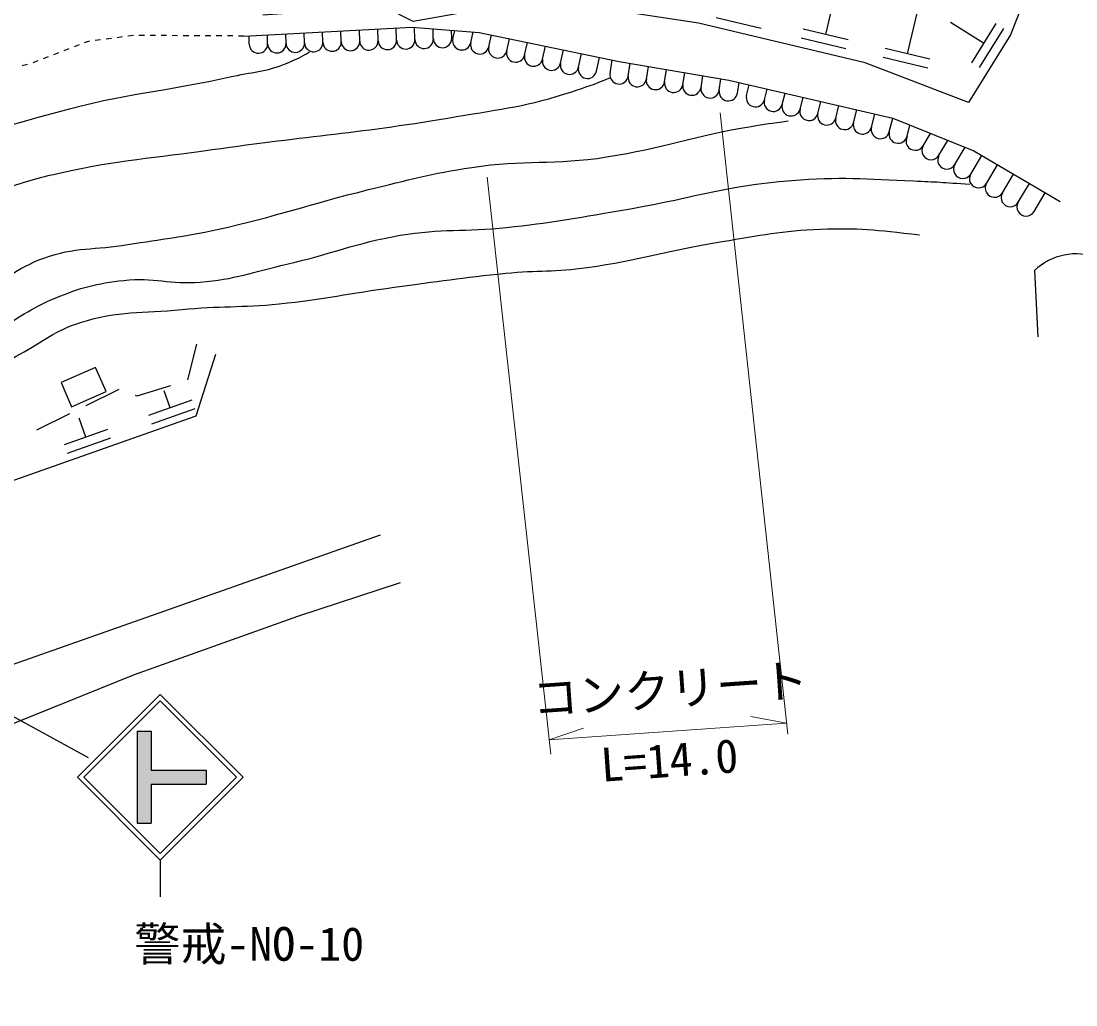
# Model space of a CAD drawing. Units: millimetres, scale not verified. Extents: x 40000 to 680000, y 20000 to 522488.
# Drawn here: x 166132 to 223410, y 225454 to 278893 of the extents above; entities that cross this region are included whole.
import ezdxf
from ezdxf.enums import TextEntityAlignment as Align

# ---------------------------------------------------------------- set-up
doc = ezdxf.new("R2010")
doc.units = ezdxf.units.MM
doc.header["$LTSCALE"] = 1000
for name, color, linetype, lineweight in [('M-BGD', 7, 'Continuous', 25), ('M-STR-HTXT', 7, 'Continuous', 13), ('M-STR-STRC', 7, 'Continuous', 25)]:
    doc.layers.add(name, color=color, linetype=linetype, lineweight=lineweight)
doc.styles.add('ＭＳ ゴシック', font='')
doc.styles.get('ＭＳ ゴシック').set_extended_font_data('MS Gothic')

msp = doc.modelspace()

# ---------------------------------------------------------------- hatches: boundary and pattern name
at = {"layer": 'M-STR-STRC'}
msp.add_hatch(color=256, dxfattribs=at).paths.add_polyline_path([(172436, 240321), (173186, 240321), (173186, 238196), (176186, 238196), (176186, 237446), (173186, 237446), (173186, 235321), (172436, 235321)])

# ---------------------------------------------------------------- linework, layer by layer
at = {"layer": 'M-BGD'}
for p, q in [((209823, 278169), (210424, 280691)), ((214268, 277110), (214869, 279632)), ((206312, 278492), (203880, 279071)), ((184519, 277799), (184501, 278409)), ((185519, 277829), (185500, 278462)), ((186518, 277859), (186498, 278514)), ((187518, 277889), (187498, 278550)), ((188517, 277919), (188501, 278472)), ((189517, 277964), (189504, 278394)), ((189575, 277936), (189676, 278381)), ((211039, 277879), (208607, 278459)), ((218396, 277692), (216597, 278808)), ((219055, 278754), (217736, 276630)), ((219480, 278490), (218161, 276366)), ((170448, 277872), (170151, 277833)), ((171043, 277951), (170746, 277911)), ((171638, 278029), (171340, 277990)), ((172233, 278107), (171935, 278068)), ((172832, 278110), (172532, 278112)), ((173432, 278107), (173132, 278108)), ((174032, 278104), (173732, 278105)), ((174632, 278100), (174332, 278102)), ((175232, 278097), (174932, 278099)), ((175832, 278094), (175532, 278095)), ((176432, 278091), (176132, 278092)), ((177032, 278087), (176732, 278089)), ((177632, 278084), (177332, 278086)), ((178232, 278081), (177932, 278082)), ((178522, 277633), (178508, 278095)), ((179521, 277663), (179507, 278148)), ((180521, 277678), (180505, 278200)), ((181520, 277708), (181504, 278252)), ((182520, 277738), (182503, 278305)), ((183520, 277769), (183502, 278357)), ((190550, 277714), (190684, 278303)), ((191525, 277493), (191672, 278139)), ((192500, 277272), (192651, 277936)), ((210923, 277393), (208491, 277972)), ((168727, 277392), (168447, 277283)), ((169286, 277609), (169006, 277500)), ((169713, 277775), (169565, 277718)), ((169853, 277794), (169713, 277775)), ((193476, 277050), (193631, 277733)), ((194451, 276829), (194610, 277530)), ((195426, 276607), (195589, 277327)), ((215484, 276820), (213052, 277400)), ((167049, 276739), (166769, 276630)), ((167608, 276957), (167329, 276848)), ((168167, 277174), (167888, 277065)), ((196401, 276386), (196569, 277124)), ((197376, 276165), (197548, 276920)), ((198111, 276051), (198223, 276780)), ((215368, 276334), (212936, 276913)), ((166482, 276544), (166192, 276471)), ((199099, 275898), (199207, 276599)), ((200087, 275745), (200193, 276431)), ((201075, 275592), (201179, 276263)), ((202064, 275439), (202165, 276095)), ((203052, 275287), (203151, 275927)), ((204040, 275134), (204137, 275760)), ((205028, 274981), (205118, 275558)), ((205524, 274855), (205670, 275430)), ((206493, 274608), (206644, 275204)), ((207462, 274361), (207619, 274977)), ((208431, 274114), (208593, 274751)), ((209400, 273868), (209567, 274525)), ((210369, 273621), (210541, 274299)), ((211338, 273374), (211516, 274072)), ((212307, 273127), (212490, 273846)), ((213276, 272881), (213464, 273620)), ((214245, 272634), (214400, 273244)), ((215115, 272118), (215516, 272793)), ((215975, 271607), (216454, 272414)), ((216835, 271097), (217392, 272036)), ((217695, 270587), (218293, 271594)), ((218555, 270076), (219156, 271089)), ((219415, 269566), (220019, 270584)), ((220275, 269056), (220882, 270078)), ((221135, 268546), (221745, 269573)), ((221156, 265345), (221342, 261749)), ((175665, 261352), (175170, 259414)), ((174249, 259087), (172412, 258522)), ((171448, 258885), (169656, 257996)), ((172412, 258522), (172342, 258557)), ((174230, 257884), (173907, 258804)), ((175409, 258299), (173051, 257469)), ((175575, 257828), (173217, 256998)), ((168760, 257552), (166968, 256664)), ((169648, 256290), (169281, 257331)), ((170827, 256705), (168469, 255875)), ((170993, 256233), (168635, 255403)), ((181157, 246561), (186732, 248398)), ((172286, 243393), (181157, 246561)), ((159361, 238197), (172286, 243393))]:
    msp.add_line(p, q, dxfattribs=at)
for points in [[(222251, 284266), (219858, 278153), (217577, 274478), (211960, 276632), (202920, 278786), (194303, 280096), (187418, 278871), (185855, 279673), (179266, 279209)], [(178232, 278081), (187370, 278560), (191003, 278278), (198606, 276701), (204562, 275687), (213475, 273617), (217868, 271843), (222556, 269098)], [(156284, 251369), (159734, 251060), (163564, 253200), (175645, 257452), (176715, 260803)], [(185630, 250971), (162441, 242797), (142957, 234624), (126683, 225454)]]:
    msp.add_lwpolyline(points, dxfattribs=at)
msp.add_lwpolyline([(168877, 257949), (170754, 258775), (170178, 260084), (168301, 259258)], close=True, dxfattribs=at)
for centre, radius, start, end in [((184019, 277784), 500, 181.7227, 1.7227), ((185019, 277814), 500, 181.7227, 1.7227), ((186018, 277844), 500, 181.7227, 1.7227), ((187018, 277874), 500, 181.7227, 1.7227), ((188018, 277904), 500, 181.7227, 1.7227), ((189017, 277949), 500, 181.7227, 1.7227), ((190062, 277825), 500, 167.2091, 347.2091), ((179021, 277648), 500, 181.7227, 1.7227), ((180021, 277663), 500, 181.7227, 1.7227), ((181021, 277693), 500, 181.7227, 1.7227), ((182020, 277723), 500, 181.7227, 1.7227), ((183020, 277753), 500, 181.7227, 1.7227), ((191038, 277604), 500, 167.2091, 347.2091), ((192013, 277382), 500, 167.2091, 347.2091), ((192988, 277161), 500, 167.2091, 347.2091), ((193963, 276939), 500, 167.2091, 347.2091), ((194938, 276718), 500, 167.2091, 347.2091), ((195914, 276497), 500, 167.2091, 347.2091), ((196889, 276275), 500, 167.2091, 347.2091), ((198605, 275975), 500, 171.2063, 351.2063), ((199593, 275822), 500, 171.2063, 351.2063), ((200581, 275669), 500, 171.2063, 351.2063), ((201569, 275516), 500, 171.2063, 351.2063), ((202558, 275363), 500, 171.2063, 351.2063), ((203546, 275210), 500, 171.2063, 351.2063), ((204534, 275057), 500, 171.2063, 351.2063), ((206008, 274731), 500, 165.7144, 345.7144), ((206977, 274485), 500, 165.7144, 345.7144), ((207946, 274238), 500, 165.7144, 345.7144), ((208915, 273991), 500, 165.7144, 345.7144), ((209884, 273744), 500, 165.7144, 345.7144), ((210853, 273498), 500, 165.7144, 345.7144), ((211823, 273251), 500, 165.7144, 345.7144), ((212792, 273004), 500, 165.7144, 345.7144), ((213761, 272757), 500, 165.7144, 345.7144), ((214685, 272373), 500, 149.3148, 329.3148), ((215545, 271863), 500, 149.3148, 329.3148), ((216405, 271352), 500, 149.3148, 329.3148), ((217265, 270842), 500, 149.3148, 329.3148), ((218125, 270332), 500, 149.3148, 329.3148), ((218985, 269821), 500, 149.3148, 329.3148), ((219845, 269311), 500, 149.3148, 329.3148), ((220705, 268801), 500, 149.3148, 329.3148), ((223430, 262937), 3312, 69.5655, 133.3471)]:
    msp.add_arc(centre, radius, start, end, dxfattribs=at)
for points, knots in [([(144957, 263933), (147374, 264256), (148336, 264373), (150313, 265224), (152216, 266044), (153020, 266992), (154790, 268069), (157107, 269477), (158297, 270491), (160788, 271560), (163543, 272743), (165193, 273153), (168082, 273954), (171759, 274974), (173932, 275066), (177656, 275897), (178851, 276164), (179579, 276158), (180698, 276657), (181137, 276853), (181315, 276927), (181795, 277216)], [0, 0, 0, 0, 1, 1, 1, 2, 2, 2, 3, 3, 3, 4, 4, 4, 5, 5, 5, 6, 6, 6, 7, 7, 7, 7]), ([(146348, 261737), (148507, 261400), (149568, 261318), (151547, 261774), (153979, 262333), (154964, 263649), (157048, 265021), (158387, 265903), (159028, 266558), (160389, 267406), (162107, 268475), (163177, 268899), (165045, 269677), (166296, 270198), (167046, 270377), (168368, 270672), (171510, 271373), (173329, 271454), (176516, 271911), (181691, 272654), (184627, 272820), (189779, 273704), (192241, 274127), (193660, 274267), (196031, 275056), (196858, 275331), (197165, 275421), (198129, 275820)], [0, 0, 0, 0, 1, 1, 1, 2, 2, 2, 3, 3, 3, 4, 4, 4, 5, 5, 5, 6, 6, 6, 7, 7, 7, 8, 8, 8, 9, 9, 9, 9]), ([(148949, 257633), (150874, 257945), (151492, 258047), (153065, 258530), (154664, 259022), (155477, 259529), (157036, 260136), (158470, 260693), (159376, 260776), (160725, 261515), (162068, 262251), (162583, 263022), (163851, 263881), (165183, 264783), (165857, 265476), (167371, 266021), (169069, 266632), (170152, 266461), (171933, 266753), (173826, 267063), (174902, 267157), (176776, 267570), (180020, 268284), (181773, 268947), (184999, 269738), (187174, 270271), (188389, 270613), (190603, 270949), (193439, 271379), (195091, 271070), (197925, 271512), (201024, 271996), (202683, 272682), (205781, 273174), (206561, 273298), (206822, 273347), (207781, 273471)], [0, 0, 0, 0, 1, 1, 1, 2, 2, 2, 3, 3, 3, 4, 4, 4, 5, 5, 5, 6, 6, 6, 7, 7, 7, 8, 8, 8, 9, 9, 9, 10, 10, 10, 11, 11, 11, 12, 12, 12, 12]), ([(150538, 255126), (151180, 255994), (151512, 256366), (152334, 256922), (153403, 257647), (154234, 257605), (155488, 257917), (157222, 258349), (158327, 258125), (159974, 258818), (162025, 259682), (162815, 260817), (164705, 261991), (165958, 262769), (166630, 263282), (167991, 263850), (169374, 264427), (170217, 264646), (171708, 264807), (173319, 264981), (174241, 264586), (175857, 264713), (177731, 264860), (178737, 265267), (180569, 265689), (182986, 266246), (184278, 266836), (186722, 267257), (188950, 267640), (190247, 267438), (192495, 267679), (194872, 267934), (196190, 268194), (198549, 268580), (202242, 269185), (204253, 269945), (207983, 270242), (210559, 270447), (212018, 270333), (214600, 270214), (215795, 270159), (216194, 270144), (217656, 270028)], [0, 0, 0, 0, 1, 1, 1, 2, 2, 2, 3, 3, 3, 4, 4, 4, 5, 5, 5, 6, 6, 6, 7, 7, 7, 8, 8, 8, 9, 9, 9, 10, 10, 10, 11, 11, 11, 12, 12, 12, 13, 13, 13, 14, 14, 14, 14]), ([(152359, 253855), (152885, 254916), (153208, 255494), (154128, 256158), (155164, 256907), (156032, 256762), (157282, 257031), (158116, 257212), (158638, 257049), (159450, 257313), (160839, 257764), (161506, 258297), (162801, 258974), (164097, 259652), (164782, 260107), (166068, 260805), (167343, 261497), (167979, 262084), (169362, 262523), (171424, 263176), (172702, 263013), (174854, 263227), (176915, 263431), (178087, 263326), (180148, 263536), (182602, 263787), (183954, 264109), (186399, 264437), (188761, 264755), (190082, 264957), (192454, 265198), (194176, 265372), (195161, 265263), (196875, 265508), (199758, 265918), (201322, 266445), (204196, 266916), (206275, 267256), (207442, 267520), (209547, 267591), (211650, 267663), (212458, 267569), (214925, 267282)], [0, 0, 0, 0, 1, 1, 1, 2, 2, 2, 3, 3, 3, 4, 4, 4, 5, 5, 5, 6, 6, 6, 7, 7, 7, 8, 8, 8, 9, 9, 9, 10, 10, 10, 11, 11, 11, 12, 12, 12, 13, 13, 13, 14, 14, 14, 14])]:
    msp.add_open_spline(points, degree=3, knots=knots, dxfattribs=at)
at = {"layer": 'M-STR-HTXT'}
for p, q in [((207762, 240155), (204087, 273905)), ((191447, 270410), (194900, 239078)), ((194814, 239855), (207696, 240760)), ((207696, 240760), (205766, 241126)), ((194814, 239855), (196675, 240487))]:
    msp.add_line(p, q, dxfattribs=at)
at = {"layer": 'M-STR-STRC'}
for p, q in [((124864, 263582), (169765, 238892)), ((169186, 237821), (173686, 242321)), ((178187, 237821), (173686, 242321)), ((169540, 237821), (173686, 241968)), ((177833, 237821), (173686, 241968)), ((172436, 240321), (172436, 235321)), ((172436, 240321), (173186, 240321)), ((173186, 240321), (173186, 238196)), ((169186, 237821), (173686, 233321)), ((169540, 237821), (173686, 233674)), ((173186, 238196), (176186, 238196)), ((173686, 233674), (177833, 237821)), ((173687, 233321), (178187, 237821)), ((176186, 238196), (176186, 237446)), ((173186, 237446), (176186, 237446)), ((173186, 237446), (173186, 235321)), ((172436, 235321), (173186, 235321)), ((173686, 233321), (173686, 231321))]:
    msp.add_line(p, q, dxfattribs=at)

# ---------------------------------------------------------------- texts
at = {"layer": 'M-BGD', "style": 'ＭＳ ゴシック'}
msp.add_text('警戒-NO-10', height=1833, dxfattribs=at).set_placement((178520, 228767), align=Align.MIDDLE_CENTER)
at = {"layer": 'M-STR-HTXT', "style": 'ＭＳ ゴシック'}
for s, p in [('コンクリート', (193991, 240615)), ('L=14.0', (197707, 237027))]:
    msp.add_text(s, height=1833, rotation=4.02, dxfattribs=at).set_placement(p, align=Align.BOTTOM_LEFT)

doc.saveas('drawing.dxf')
